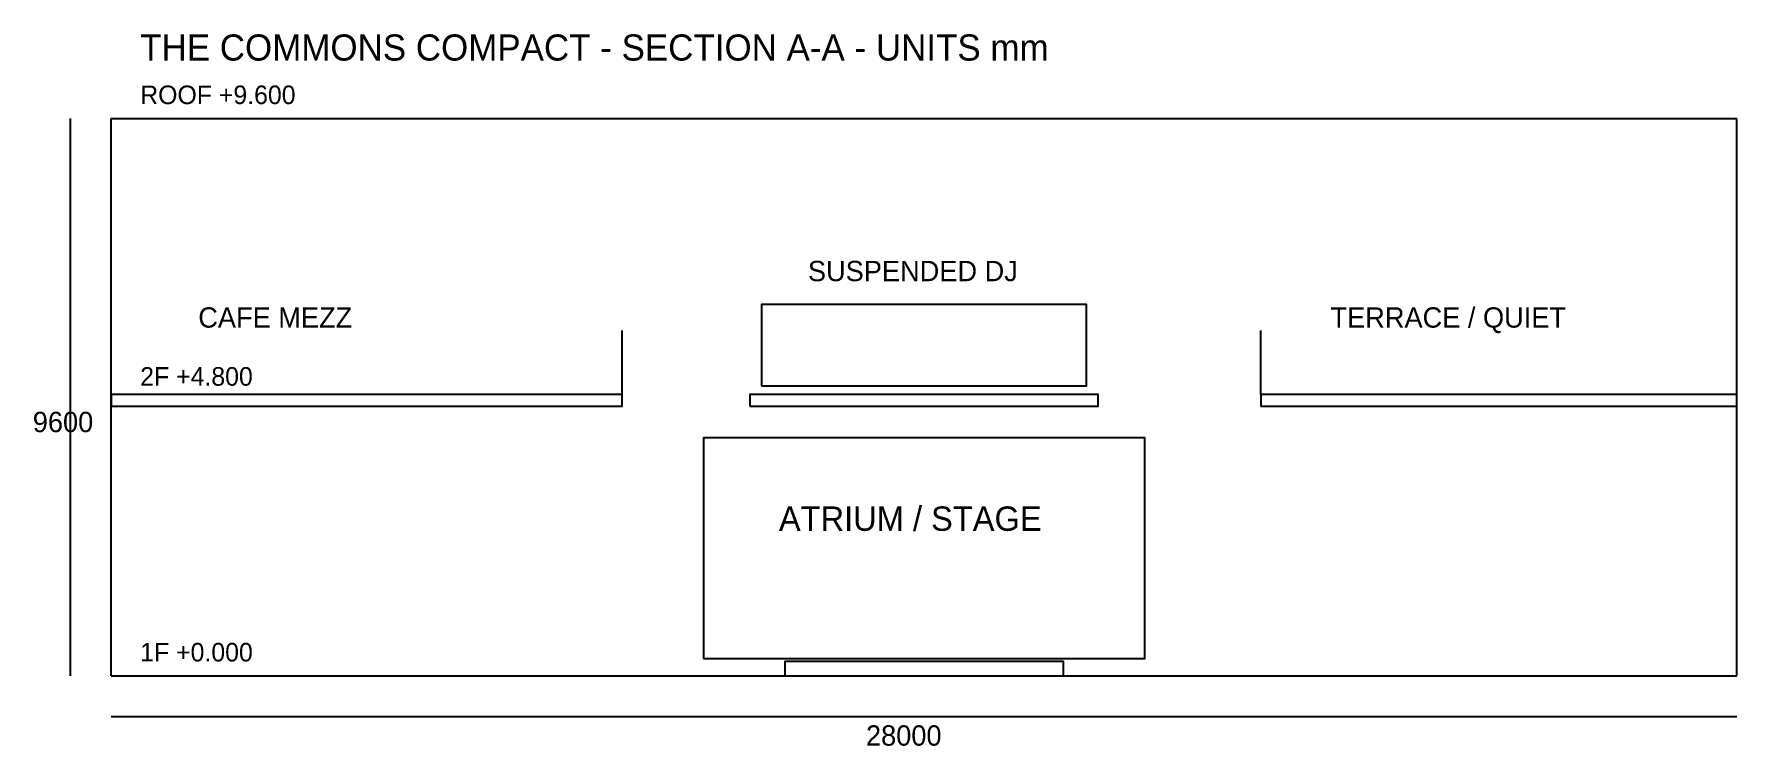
# Model space of a CAD drawing. Header units: millimetres. Extents: x -1328 to 28000, y -1205 to 11057.
import ezdxf

# ---------------------------------------------------------------- set-up
doc = ezdxf.new("R2010")
doc.units = ezdxf.units.MM
for name, color, linetype in [('A-DIMS', 5, 'Continuous'), ('A-GLAZ', 4, 'Continuous'), ('A-TEXT', 7, 'Continuous'), ('A-WALL', 7, 'Continuous'), ('AV-SCREEN', 5, 'Continuous'), ('AV-STAGE', 1, 'Continuous')]:
    doc.layers.add(name, color=color, linetype=linetype)

msp = doc.modelspace()

# ---------------------------------------------------------------- linework, layer by layer
at = {"layer": 'A-DIMS'}
for p, q in [((-700, 0), (-700, 9600)), ((0, -700), (28000, -700))]:
    msp.add_line(p, q, dxfattribs=at)
at = {"layer": 'A-GLAZ'}
for p, q in [((8800, 4850), (8800, 5950)), ((19800, 4850), (19800, 5950))]:
    msp.add_line(p, q, dxfattribs=at)
at = {"layer": 'A-WALL'}
for p, q in [((0, 9600), (28000, 9600)), ((0, 0), (0, 9600)), ((28000, 0), (28000, 9600)), ((0, 0), (28000, 0))]:
    msp.add_line(p, q, dxfattribs=at)
for points in [[(0, 4650), (8800, 4650), (8800, 4850), (0, 4850), (0, 4650)], [(19800, 4650), (28000, 4650), (28000, 4850), (19800, 4850), (19800, 4650)]]:
    msp.add_lwpolyline(points, dxfattribs=at)
at = {"layer": 'AV-SCREEN'}
msp.add_lwpolyline([(10200, 300), (17800, 300), (17800, 4100), (10200, 4100), (10200, 300)], dxfattribs=at)
at = {"layer": 'AV-STAGE'}
for points in [[(11200, 5000), (16800, 5000), (16800, 6400), (11200, 6400), (11200, 5000)], [(11000, 4650), (17000, 4650), (17000, 4850), (11000, 4850), (11000, 4650)], [(11600, 0), (16400, 0), (16400, 250), (11600, 250), (11600, 0)]]:
    msp.add_lwpolyline(points, dxfattribs=at)

# ---------------------------------------------------------------- texts
at = {"layer": 'A-DIMS'}
for s, p in [('9600', (-1350, 4200)), ('28000', (13000, -1200))]:
    msp.add_text(s, height=350, dxfattribs=at).set_placement(p)
at = {"layer": 'A-TEXT'}
for s, height, p in [('THE COMMONS COMPACT - SECTION A-A - UNITS mm', 450, (500, 10600)), ('ROOF +9.600', 320, (500, 9850)), ('SUSPENDED DJ', 350, (12000, 6800)), ('CAFE MEZZ', 350, (1500, 6000)), ('TERRACE / QUIET', 350, (21000, 6000)), ('2F +4.800', 320, (500, 5000)), ('ATRIUM / STAGE', 420, (11500, 2500)), ('1F +0.000', 320, (500, 250))]:
    msp.add_text(s, height=height, dxfattribs=at).set_placement(p)

doc.saveas('drawing.dxf')
